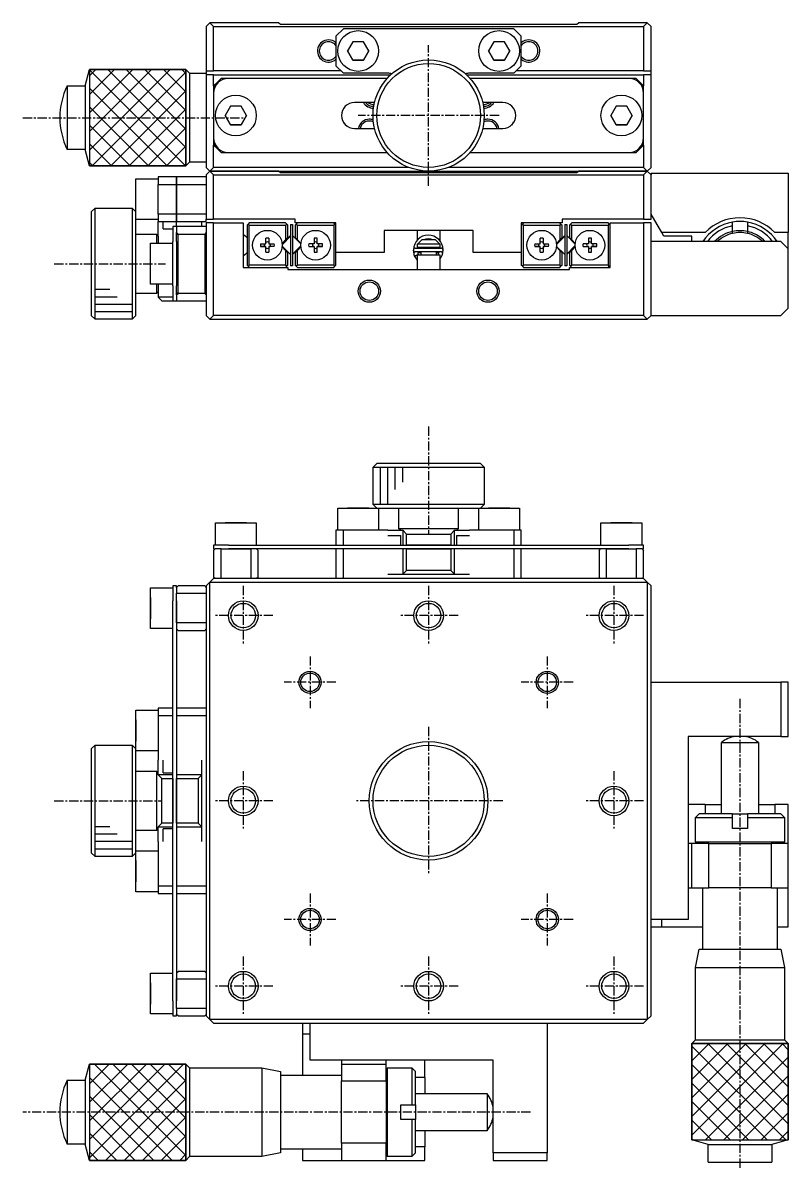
# Model space of a CAD drawing. Extents: x -13 to 383, y 10 to 256.
# Drawn here: x 208.3 to 311.6, y 102.7 to 256.5 of the extents above; entities that cross this region are included whole.
import ezdxf

# ---------------------------------------------------------------- set-up
doc = ezdxf.new("R2010")
doc.units = 0
doc.linetypes.add('CENTER', pattern=[2, 1.25, -0.25, 0.25, -0.25])
doc.layers.get('0').update_dxf_attribs({"linetype": 'CONTINUOUS'})
doc.layers.add('CENTER', color=1, linetype='CENTER')

msp = doc.modelspace()

# ---------------------------------------------------------------- linework, layer by layer
at = {"color": 7, "linetype": 'CONTINUOUS'}
for p, q in [((233.57, 256.47), (233.07, 255.97)), ((233.07, 255.97), (233.07, 249.97)), ((234.07, 255.97), (233.57, 256.47)), ((242.87, 256.47), (233.57, 256.47)), ((234.07, 249.97), (234.07, 255.97)), ((234.07, 255.97), (292.07, 255.97)), ((242.87, 256.47), (243.07, 256.27)), ((243.07, 256.27), (283.07, 256.27)), ((250.57, 254.67), (251.57, 255.67)), ((274.57, 255.67), (251.57, 255.67)), ((274.57, 255.67), (275.57, 254.67)), ((283.07, 256.27), (283.27, 256.47)), ((292.57, 256.47), (283.27, 256.47)), ((292.57, 256.47), (292.07, 255.97)), ((292.07, 255.97), (292.07, 249.97)), ((293.07, 255.97), (292.57, 256.47)), ((293.07, 249.97), (293.07, 255.97)), ((250.57, 254.67), (250.57, 250.67)), ((252.85, 253.92), (252.13, 252.67)), ((254.3, 253.92), (252.85, 253.92)), ((255.02, 252.67), (254.3, 253.92)), ((271.85, 253.92), (271.13, 252.67)), ((273.3, 253.92), (271.85, 253.92)), ((274.02, 252.67), (273.3, 253.92)), ((275.57, 250.67), (275.57, 254.67)), ((252.13, 252.67), (252.85, 251.42)), ((252.85, 251.42), (252.13, 252.67)), ((254.3, 251.42), (255.02, 252.67)), ((255.02, 252.67), (254.3, 251.42)), ((271.13, 252.67), (271.85, 251.42)), ((271.85, 251.42), (271.13, 252.67)), ((273.3, 251.42), (274.02, 252.67)), ((274.02, 252.67), (273.3, 251.42)), ((251.57, 249.67), (250.57, 250.67)), ((252.85, 251.42), (254.3, 251.42)), ((254.3, 251.42), (252.85, 251.42)), ((271.85, 251.42), (273.3, 251.42)), ((273.3, 251.42), (271.85, 251.42)), ((275.57, 250.67), (274.57, 249.67)), ((216.73, 247.97), (217.32, 250.17)), ((217.32, 250.17), (217.32, 237.17)), ((217.32, 250.17), (230.32, 250.17)), ((230.32, 250.17), (217.32, 250.17)), ((217.32, 250.17), (217.32, 237.17)), ((230.32, 250.17), (230.32, 237.17)), ((230.32, 250.17), (230.82, 249.67)), ((230.32, 237.17), (230.32, 250.17)), ((230.82, 249.67), (230.82, 237.67)), ((230.82, 249.67), (233.07, 249.67)), ((233.07, 249.97), (234.07, 249.97)), ((233.07, 249.97), (233.07, 249.47)), ((233.07, 249.47), (233.07, 236.97)), ((234.07, 249.47), (233.07, 249.47)), ((251.27, 249.97), (234.07, 249.97)), ((234.07, 249.47), (257.98, 249.47)), ((234.07, 247.97), (234.07, 249.47)), ((257.57, 249.67), (251.57, 249.67)), ((268.17, 249.47), (292.07, 249.47)), ((274.57, 249.67), (268.57, 249.67)), ((292.07, 249.97), (274.87, 249.97)), ((292.07, 249.97), (293.07, 249.97)), ((292.07, 249.47), (292.07, 247.97)), ((293.07, 249.47), (292.07, 249.47)), ((293.07, 249.47), (293.07, 249.97)), ((293.07, 236.97), (293.07, 249.47)), ((214.32, 247.97), (214.32, 239.37)), ((214.32, 247.97), (216.73, 247.97)), ((216.73, 247.97), (216.73, 239.37)), ((234.27, 248.17), (234.07, 247.97)), ((234.07, 247.97), (234.07, 246.97)), ((234.27, 248.17), (235.07, 248.97)), ((234.27, 247.85), (234.27, 248.17)), ((236.07, 248.97), (235.07, 248.97)), ((257.48, 248.97), (236.07, 248.97)), ((290.07, 248.97), (268.66, 248.97)), ((291.07, 248.97), (290.07, 248.97)), ((291.07, 248.97), (291.87, 248.17)), ((291.87, 248.17), (291.87, 247.85)), ((292.07, 247.97), (291.87, 248.17)), ((292.07, 246.97), (292.07, 247.97)), ((234.07, 246.97), (234.07, 240.97)), ((292.07, 240.97), (292.07, 246.97)), ((236.35, 245.22), (235.63, 243.97)), ((237.8, 245.22), (236.35, 245.22)), ((238.52, 243.97), (237.8, 245.22)), ((255.78, 245.72), (253.07, 245.72)), ((273.07, 245.72), (270.37, 245.72)), ((288.35, 245.22), (287.63, 243.97)), ((289.8, 245.22), (288.35, 245.22)), ((290.52, 243.97), (289.8, 245.22)), ((235.63, 243.97), (236.35, 242.72)), ((236.35, 242.72), (235.63, 243.97)), ((237.8, 242.72), (238.52, 243.97)), ((238.52, 243.97), (237.8, 242.72)), ((287.63, 243.97), (288.35, 242.72)), ((288.35, 242.72), (287.63, 243.97)), ((289.8, 242.72), (290.52, 243.97)), ((290.52, 243.97), (289.8, 242.72)), ((236.35, 242.72), (237.8, 242.72)), ((237.8, 242.72), (236.35, 242.72)), ((253.07, 242.22), (255.78, 242.22)), ((270.37, 242.22), (273.07, 242.22)), ((288.35, 242.72), (289.8, 242.72)), ((289.8, 242.72), (288.35, 242.72)), ((234.07, 240.97), (234.07, 239.97)), ((234.07, 239.97), (234.27, 239.77)), ((234.07, 236.97), (234.07, 239.97)), ((234.27, 239.77), (234.27, 240.1)), ((291.87, 240.1), (291.87, 239.77)), ((291.87, 239.77), (292.07, 239.97)), ((292.07, 239.97), (292.07, 240.97)), ((292.07, 239.97), (292.07, 236.97)), ((216.73, 239.37), (214.32, 239.37)), ((217.32, 237.17), (216.73, 239.37)), ((235.07, 238.97), (234.27, 239.77)), ((235.07, 238.97), (236.07, 238.97)), ((236.07, 238.97), (257.48, 238.97)), ((268.66, 238.97), (290.07, 238.97)), ((290.07, 238.97), (291.07, 238.97)), ((291.87, 239.77), (291.07, 238.97)), ((230.32, 237.17), (217.32, 237.17)), ((217.32, 237.17), (230.32, 237.17)), ((230.82, 237.67), (230.32, 237.17)), ((233.07, 237.67), (230.82, 237.67)), ((233.57, 236.47), (233.07, 236.97)), ((234.07, 236.97), (233.57, 236.47)), ((260.38, 236.97), (234.07, 236.97)), ((292.07, 236.97), (265.77, 236.97)), ((292.57, 236.47), (292.07, 236.97)), ((293.07, 236.97), (292.57, 236.47)), ((223.57, 229.92), (223.57, 235.42)), ((223.57, 235.42), (226.57, 235.42)), ((229.07, 235.67), (226.57, 235.67)), ((226.57, 235.67), (226.57, 234.67)), ((229.07, 234.67), (229.07, 235.67)), ((233.07, 235.67), (229.07, 235.67)), ((229.07, 235.67), (229.07, 234.67)), ((233.57, 236.47), (233.07, 235.97)), ((233.07, 235.97), (233.07, 229.97)), ((233.57, 236.47), (263.07, 236.47)), ((234.07, 235.97), (233.57, 236.47)), ((242.87, 236.47), (233.57, 236.47)), ((234.07, 229.97), (234.07, 235.97)), ((234.07, 235.97), (292.07, 235.97)), ((242.87, 236.47), (243.07, 236.27)), ((243.07, 236.27), (283.07, 236.27)), ((263.07, 236.47), (292.57, 236.47)), ((283.07, 236.27), (283.27, 236.47)), ((292.57, 236.47), (283.27, 236.47)), ((292.57, 236.47), (292.07, 235.97)), ((292.07, 235.97), (292.07, 229.97)), ((293.07, 235.97), (292.57, 236.47)), ((293.07, 236.17), (311.57, 236.17)), ((293.07, 236.17), (293.07, 235.97)), ((293.07, 229.97), (293.07, 235.97)), ((311.57, 236.17), (311.57, 228.17)), ((226.57, 234.67), (229.07, 234.67)), ((226.57, 230.67), (226.57, 234.67)), ((229.07, 234.67), (229.07, 230.67)), ((229.07, 234.67), (233.07, 234.67)), ((229.07, 230.67), (229.07, 234.67)), ((217.57, 230.97), (218.07, 231.47)), ((217.57, 230.97), (217.57, 216.97)), ((218.07, 216.47), (218.07, 231.47)), ((218.07, 231.47), (223.07, 231.47)), ((223.07, 231.47), (223.07, 216.47)), ((223.07, 231.47), (223.57, 230.97)), ((229.07, 230.67), (226.57, 230.67)), ((226.57, 230.67), (226.57, 229.67)), ((229.07, 229.67), (229.07, 230.67)), ((233.07, 230.67), (229.07, 230.67)), ((229.07, 230.67), (229.07, 229.67)), ((294.52, 228.17), (293.07, 230.67)), ((223.57, 216.97), (223.57, 229.92)), ((226.57, 229.92), (223.57, 229.92)), ((226.57, 229.67), (229.07, 229.67)), ((226.57, 227.67), (226.57, 229.67)), ((227.27, 228.67), (227.27, 229.67)), ((229.07, 229.67), (233.07, 229.67)), ((229.07, 228.97), (229.07, 229.67)), ((232.47, 228.97), (232.47, 229.67)), ((233.07, 229.67), (233.07, 229.97)), ((233.07, 229.97), (234.07, 229.97)), ((233.07, 229.47), (233.07, 216.97)), ((234.07, 229.47), (233.07, 229.47)), ((245.07, 229.97), (234.07, 229.97)), ((234.07, 229.47), (238.07, 229.47)), ((234.07, 216.97), (234.07, 229.47)), ((238.07, 229.47), (238.07, 223.47)), ((238.57, 229.17), (238.72, 229.32)), ((238.57, 229.17), (238.57, 223.77)), ((238.87, 229.47), (238.72, 229.32)), ((238.72, 229.32), (238.87, 229.17)), ((243.77, 229.47), (238.87, 229.47)), ((238.87, 223.77), (238.87, 229.17)), ((238.87, 229.17), (243.77, 229.17)), ((243.92, 229.32), (243.77, 229.47)), ((243.77, 229.17), (243.92, 229.32)), ((243.77, 229.17), (243.77, 227.18)), ((243.92, 229.32), (244.07, 229.17)), ((244.07, 227.48), (244.07, 229.17)), ((244.42, 229.27), (244.72, 229.27)), ((244.42, 229.27), (244.42, 223.67)), ((244.72, 229.27), (244.72, 223.67)), ((245.07, 229.47), (245.07, 229.97)), ((250.57, 229.47), (245.07, 229.47)), ((245.07, 229.17), (245.22, 229.32)), ((245.07, 229.17), (245.07, 227.48)), ((245.37, 229.47), (245.22, 229.32)), ((245.22, 229.32), (245.37, 229.17)), ((245.37, 227.18), (245.37, 229.17)), ((245.37, 229.17), (250.27, 229.17)), ((250.42, 229.32), (250.27, 229.47)), ((250.27, 229.17), (250.42, 229.32)), ((250.27, 229.17), (250.27, 223.77)), ((250.42, 229.32), (250.57, 229.17)), ((250.57, 225.47), (250.57, 229.47)), ((275.57, 229.47), (275.57, 225.47)), ((281.07, 229.47), (275.57, 229.47)), ((275.57, 229.17), (275.72, 229.32)), ((275.87, 229.47), (275.72, 229.32)), ((275.72, 229.32), (275.87, 229.17)), ((275.87, 223.77), (275.87, 229.17)), ((275.87, 229.17), (280.77, 229.17)), ((280.92, 229.32), (280.77, 229.47)), ((280.77, 229.17), (280.92, 229.32)), ((280.77, 229.17), (280.77, 227.18)), ((280.92, 229.32), (281.07, 229.17)), ((281.07, 229.97), (281.07, 229.47)), ((292.07, 229.97), (281.07, 229.97)), ((281.07, 227.48), (281.07, 229.17)), ((281.42, 229.27), (281.72, 229.27)), ((281.42, 229.27), (281.42, 223.67)), ((281.72, 229.27), (281.72, 223.67)), ((282.07, 229.17), (282.22, 229.32)), ((282.07, 229.17), (282.07, 227.48)), ((282.37, 229.47), (282.22, 229.32)), ((282.22, 229.32), (282.37, 229.17)), ((287.27, 229.47), (282.37, 229.47)), ((282.37, 229.17), (287.27, 229.17)), ((282.37, 227.18), (282.37, 229.17)), ((287.42, 229.32), (287.27, 229.47)), ((287.27, 229.17), (287.42, 229.32)), ((287.27, 229.17), (287.27, 223.77)), ((287.42, 229.32), (287.57, 229.17)), ((287.57, 223.47), (287.57, 229.47)), ((287.57, 229.47), (292.07, 229.47)), ((292.07, 229.97), (293.07, 229.97)), ((293.07, 229.47), (292.07, 229.47)), ((292.07, 229.47), (292.07, 216.97)), ((293.07, 216.97), (293.07, 229.47)), ((304.07, 229.08), (304.07, 229.59)), ((304.07, 228.32), (304.07, 229.59)), ((304.07, 228.32), (304.07, 229.08)), ((306.07, 229.59), (306.07, 229.08)), ((306.07, 229.08), (306.07, 228.32)), ((223.57, 227.97), (226.37, 227.97)), ((226.37, 227.97), (226.37, 226.72)), ((226.37, 227.97), (226.57, 227.77)), ((226.57, 227.67), (226.57, 226.72)), ((227.27, 228.67), (228.57, 228.67)), ((229.07, 228.97), (228.57, 228.97)), ((228.57, 228.97), (228.57, 226.97)), ((233.07, 228.97), (229.07, 228.97)), ((229.07, 228.97), (229.07, 228.17)), ((229.27, 227.97), (229.07, 228.17)), ((229.07, 228.17), (229.07, 227.85)), ((229.07, 227.85), (229.07, 228.17)), ((229.07, 226.97), (229.07, 227.85)), ((229.27, 227.97), (232.87, 227.97)), ((229.27, 219.97), (229.27, 227.97)), ((233.07, 228.17), (232.87, 227.97)), ((232.87, 227.97), (232.87, 219.97)), ((238.07, 227.97), (238.32, 227.72)), ((238.32, 227.72), (238.57, 227.47)), ((243.34, 226.65), (244.4, 227.71)), ((244.42, 227.67), (243.34, 226.58)), ((244.75, 227.71), (245.81, 226.65)), ((257.07, 228.47), (257.07, 225.47)), ((269.07, 228.47), (257.07, 228.47)), ((261.57, 227.2), (261.57, 228.47)), ((264.57, 228.47), (264.57, 227.07)), ((269.07, 225.47), (269.07, 228.47)), ((280.34, 226.65), (281.4, 227.71)), ((281.42, 227.67), (280.9, 227.15)), ((281.75, 227.71), (282.81, 226.65)), ((300.38, 228.17), (294.52, 228.17)), ((294.81, 227.67), (294.52, 228.17)), ((298.57, 227.67), (294.81, 227.67)), ((298.57, 226.97), (298.57, 227.67)), ((304.07, 228.06), (304.07, 228.32)), ((306.07, 228.32), (306.07, 228.06)), ((311.57, 228.17), (309.76, 228.17)), ((311.57, 225.97), (311.57, 228.17)), ((225.57, 221.22), (225.57, 226.72)), ((225.57, 226.72), (228.57, 226.72)), ((228.57, 220.97), (228.57, 226.97)), ((229.07, 226.97), (229.07, 220.97)), ((240.4, 226.67), (241.12, 226.67)), ((241.12, 226.27), (240.4, 226.27)), ((240.4, 226.27), (240.94, 226.27)), ((240.94, 226.27), (241.12, 226.27)), ((241.12, 226.67), (241.12, 227.4)), ((241.12, 225.55), (241.12, 226.27)), ((241.52, 227.4), (241.52, 226.67)), ((241.52, 226.67), (242.25, 226.67)), ((242.25, 226.27), (241.52, 226.27)), ((241.52, 226.27), (241.52, 225.55)), ((241.52, 226.27), (241.71, 226.27)), ((242.25, 226.27), (241.71, 226.27)), ((243.77, 227.18), (243.31, 226.71)), ((243.31, 226.24), (243.77, 225.77)), ((244.4, 225.24), (243.34, 226.3)), ((244.07, 227.48), (243.77, 227.18)), ((245.81, 226.3), (244.75, 225.24)), ((245.37, 227.18), (245.07, 227.48)), ((245.25, 225.8), (245.81, 226.37)), ((245.84, 226.71), (245.37, 227.18)), ((245.37, 225.77), (245.84, 226.24)), ((247.62, 226.67), (246.9, 226.67)), ((246.9, 226.27), (247.62, 226.27)), ((246.9, 226.27), (247.44, 226.27)), ((247.62, 226.27), (247.44, 226.27)), ((247.62, 227.4), (247.62, 226.67)), ((247.62, 226.27), (247.62, 225.55)), ((248.02, 226.67), (248.02, 227.4)), ((248.75, 226.67), (248.02, 226.67)), ((248.02, 226.27), (248.75, 226.27)), ((248.02, 225.55), (248.02, 226.27)), ((248.21, 226.27), (248.02, 226.27)), ((248.75, 226.27), (248.21, 226.27)), ((261.27, 226.07), (264.77, 226.07)), ((261.57, 226.23), (261.54, 226.07)), ((261.57, 226.67), (261.63, 226.67)), ((261.57, 226.17), (261.57, 226.67)), ((264.57, 226.17), (261.57, 226.17)), ((262.16, 227.17), (261.63, 226.67)), ((261.63, 226.67), (264.52, 226.67)), ((262.07, 226.07), (262.07, 226.17)), ((262.07, 226.07), (262.07, 226.17)), ((263.99, 227.17), (262.16, 227.17)), ((264.52, 226.67), (263.99, 227.17)), ((264.07, 226.17), (264.07, 226.07)), ((264.07, 226.17), (264.07, 226.07)), ((264.5, 226.07), (264.48, 226.17)), ((264.52, 226.67), (264.57, 226.67)), ((264.57, 226.67), (264.57, 226.17)), ((277.4, 226.67), (278.12, 226.67)), ((278.12, 226.27), (277.4, 226.27)), ((277.4, 226.27), (277.94, 226.27)), ((277.94, 226.27), (278.12, 226.27)), ((278.12, 226.67), (278.12, 227.4)), ((278.12, 225.55), (278.12, 226.27)), ((278.52, 227.4), (278.52, 226.67)), ((278.52, 226.67), (279.25, 226.67)), ((279.25, 226.27), (278.52, 226.27)), ((278.52, 226.27), (278.52, 225.55)), ((278.52, 226.27), (278.71, 226.27)), ((279.25, 226.27), (278.71, 226.27)), ((280.77, 227.18), (280.31, 226.71)), ((280.31, 226.24), (280.77, 225.77)), ((280.9, 227.15), (280.34, 226.58)), ((281.4, 225.24), (280.34, 226.3)), ((281.07, 227.48), (280.77, 227.18)), ((281.72, 225.28), (282.81, 226.37)), ((282.81, 226.3), (281.75, 225.24)), ((282.37, 227.18), (282.07, 227.48)), ((282.84, 226.71), (282.37, 227.18)), ((282.37, 225.77), (282.84, 226.24)), ((284.62, 226.67), (283.9, 226.67)), ((283.9, 226.27), (284.62, 226.27)), ((283.9, 226.27), (284.44, 226.27)), ((284.62, 226.27), (284.44, 226.27)), ((284.62, 227.4), (284.62, 226.67)), ((284.62, 226.27), (284.62, 225.55)), ((285.02, 226.67), (285.02, 227.4)), ((285.75, 226.67), (285.02, 226.67)), ((285.02, 226.27), (285.75, 226.27)), ((285.02, 225.55), (285.02, 226.27)), ((285.21, 226.27), (285.02, 226.27)), ((285.75, 226.27), (285.21, 226.27)), ((310.57, 226.97), (293.07, 226.97)), ((310.57, 226.97), (311.57, 225.97)), ((238.32, 225.22), (238.07, 224.97)), ((238.57, 225.47), (238.32, 225.22)), ((243.77, 225.77), (243.77, 223.77)), ((243.77, 225.77), (244.07, 225.47)), ((244.07, 223.77), (244.07, 225.47)), ((244.72, 225.28), (245.25, 225.8)), ((245.07, 225.47), (245.37, 225.77)), ((245.07, 225.47), (245.07, 223.77)), ((245.37, 223.77), (245.37, 225.77)), ((250.57, 223.77), (250.57, 225.47)), ((257.07, 225.47), (250.57, 225.47)), ((261.18, 225.03), (261.02, 225.79)), ((261.12, 225.39), (261.13, 225.43)), ((261.12, 225.36), (261.12, 225.39)), ((261.12, 225.32), (261.12, 225.36)), ((261.12, 225.28), (261.12, 225.32)), ((261.12, 225.25), (261.12, 225.28)), ((261.13, 225.21), (261.12, 225.25)), ((261.13, 225.47), (261.14, 225.5)), ((261.13, 225.43), (261.13, 225.47)), ((261.14, 225.17), (261.13, 225.21)), ((261.14, 225.5), (261.15, 225.54)), ((261.14, 225.14), (261.14, 225.17)), ((261.15, 225.1), (261.14, 225.14)), ((261.15, 225.54), (261.16, 225.57)), ((261.17, 225.07), (261.15, 225.1)), ((261.16, 225.57), (261.17, 225.59)), ((261.18, 225.03), (261.17, 225.07)), ((261.18, 225.03), (261.58, 225.17)), ((261.18, 225.04), (261.18, 225.03)), ((261.18, 225.03), (261.18, 225.03)), ((261.18, 225.03), (261.19, 225.03)), ((261.22, 224.95), (261.18, 225.03)), ((261.57, 224.44), (261.18, 225.03)), ((261.18, 225.03), (261.18, 225.03)), ((261.19, 225.03), (261.19, 225.03)), ((261.19, 225.03), (261.2, 225.03)), ((261.2, 225.03), (261.2, 225.03)), ((261.2, 225.03), (261.21, 225.03)), ((261.21, 225.03), (261.22, 225.03)), ((261.22, 225.03), (261.23, 225.04)), ((261.23, 225.04), (261.25, 225.04)), ((261.25, 225.04), (261.26, 225.04)), ((261.26, 225.04), (261.27, 225.05)), ((264.77, 225.57), (261.27, 225.57)), ((261.27, 225.05), (261.29, 225.05)), ((261.29, 225.05), (261.31, 225.06)), ((261.31, 225.06), (261.32, 225.06)), ((261.32, 225.06), (261.34, 225.07)), ((261.34, 225.07), (261.36, 225.08)), ((261.36, 225.08), (261.37, 225.08)), ((261.37, 225.08), (261.39, 225.09)), ((261.39, 225.09), (261.41, 225.1)), ((261.41, 225.1), (261.43, 225.11)), ((261.43, 225.11), (261.45, 225.11)), ((261.45, 225.11), (261.46, 225.12)), ((261.46, 225.12), (261.48, 225.13)), ((261.48, 225.13), (261.5, 225.14)), ((261.5, 225.14), (261.51, 225.15)), ((261.51, 225.15), (261.53, 225.15)), ((261.53, 225.15), (261.54, 225.16)), ((261.54, 225.16), (261.56, 225.17)), ((261.56, 225.17), (261.57, 225.18)), ((261.57, 225.18), (261.58, 225.18)), ((261.57, 225.17), (264.57, 225.17)), ((261.57, 223.17), (261.57, 225.17)), ((261.58, 225.17), (261.64, 225.22)), ((261.58, 225.18), (261.6, 225.19)), ((261.6, 225.19), (261.61, 225.2)), ((261.61, 225.2), (261.62, 225.21)), ((261.61, 225.2), (261.61, 225.2)), ((261.63, 225.38), (261.62, 225.37)), ((261.62, 225.37), (261.62, 225.36)), ((261.62, 225.36), (261.62, 225.35)), ((261.62, 225.35), (261.62, 225.33)), ((261.62, 225.33), (261.62, 225.32)), ((261.62, 225.32), (261.62, 225.31)), ((261.62, 225.31), (261.62, 225.3)), ((261.62, 225.3), (261.62, 225.29)), ((261.62, 225.29), (261.62, 225.27)), ((261.62, 225.27), (261.63, 225.26)), ((261.62, 225.21), (261.63, 225.21)), ((261.64, 225.42), (261.63, 225.41)), ((261.63, 225.41), (261.63, 225.4)), ((261.63, 225.4), (261.63, 225.38)), ((261.63, 225.26), (261.63, 225.25)), ((261.63, 225.25), (261.64, 225.24)), ((261.63, 225.21), (261.63, 225.22)), ((261.63, 225.22), (261.64, 225.22)), ((261.65, 225.44), (261.64, 225.43)), ((261.64, 225.43), (261.64, 225.42)), ((261.64, 225.24), (261.64, 225.23)), ((261.64, 225.22), (261.64, 225.23)), ((261.64, 225.23), (261.64, 225.23)), ((261.64, 225.23), (261.66, 225.17)), ((261.64, 225.22), (261.64, 225.22)), ((261.66, 225.46), (261.65, 225.45)), ((261.65, 225.45), (261.65, 225.44)), ((261.67, 225.47), (261.66, 225.46)), ((261.68, 225.48), (261.67, 225.47)), ((261.67, 225.47), (262.07, 225.47)), ((261.69, 225.5), (261.68, 225.49)), ((261.68, 225.49), (261.68, 225.48)), ((261.7, 225.51), (261.69, 225.5)), ((261.71, 225.52), (261.7, 225.51)), ((261.72, 225.52), (261.71, 225.52)), ((261.73, 225.53), (261.72, 225.52)), ((261.74, 225.54), (261.73, 225.53)), ((261.75, 225.54), (261.74, 225.54)), ((261.76, 225.55), (261.75, 225.54)), ((261.77, 225.55), (261.76, 225.55)), ((261.79, 225.56), (261.77, 225.55)), ((261.8, 225.56), (261.79, 225.56)), ((261.81, 225.56), (261.8, 225.56)), ((261.82, 225.57), (261.81, 225.56)), ((261.83, 225.57), (261.82, 225.57)), ((261.85, 225.57), (261.83, 225.57)), ((261.86, 225.57), (261.85, 225.57)), ((261.87, 225.57), (261.86, 225.57)), ((262.07, 225.17), (262.07, 225.57)), ((262.07, 225.47), (262.07, 225.57)), ((264.07, 225.57), (264.07, 225.17)), ((264.07, 225.57), (264.07, 225.47)), ((264.07, 225.47), (264.37, 225.47)), ((264.18, 225.57), (264.17, 225.57)), ((264.17, 225.57), (264.17, 225.57)), ((264.19, 225.57), (264.18, 225.57)), ((264.21, 225.57), (264.19, 225.57)), ((264.22, 225.57), (264.21, 225.57)), ((264.23, 225.56), (264.22, 225.57)), ((264.24, 225.56), (264.23, 225.56)), ((264.25, 225.56), (264.24, 225.56)), ((264.27, 225.55), (264.25, 225.56)), ((264.28, 225.55), (264.27, 225.55)), ((264.29, 225.54), (264.28, 225.55)), ((264.3, 225.53), (264.29, 225.54)), ((264.31, 225.53), (264.3, 225.53)), ((264.32, 225.52), (264.31, 225.53)), ((264.33, 225.51), (264.32, 225.52)), ((264.34, 225.5), (264.33, 225.51)), ((264.35, 225.5), (264.34, 225.5)), ((264.35, 225.49), (264.35, 225.5)), ((264.36, 225.48), (264.35, 225.49)), ((264.37, 225.47), (264.36, 225.48)), ((264.37, 225.17), (264.5, 225.57)), ((264.38, 225.46), (264.37, 225.47)), ((264.38, 225.45), (264.38, 225.46)), ((264.39, 225.44), (264.38, 225.45)), ((264.39, 225.42), (264.39, 225.44)), ((264.4, 225.41), (264.39, 225.42)), ((264.4, 225.4), (264.4, 225.41)), ((264.41, 225.39), (264.4, 225.4)), ((264.4, 225.25), (264.41, 225.27)), ((264.4, 225.24), (264.4, 225.25)), ((264.4, 225.23), (264.4, 225.24)), ((264.4, 225.23), (264.4, 225.23)), ((264.4, 225.23), (264.4, 225.23)), ((264.41, 225.38), (264.41, 225.39)), ((264.41, 225.37), (264.41, 225.38)), ((264.41, 225.35), (264.41, 225.37)), ((264.42, 225.34), (264.41, 225.35)), ((264.41, 225.3), (264.42, 225.32)), ((264.41, 225.29), (264.41, 225.3)), ((264.41, 225.28), (264.41, 225.29)), ((264.41, 225.27), (264.41, 225.28)), ((264.42, 225.33), (264.42, 225.34)), ((264.42, 225.32), (264.42, 225.33)), ((264.57, 225.17), (264.57, 223.17)), ((264.87, 225.08), (264.86, 225.03)), ((264.86, 225.03), (264.86, 225.04)), ((264.86, 225.04), (264.86, 225.04)), ((264.86, 225.04), (264.86, 225.04)), ((264.88, 225.08), (264.87, 225.08)), ((264.88, 225.1), (264.88, 225.1)), ((264.88, 225.1), (264.88, 225.1)), ((264.88, 225.1), (264.88, 225.09)), ((264.88, 225.09), (264.88, 225.09)), ((264.88, 225.09), (264.88, 225.09)), ((264.88, 225.09), (264.88, 225.09)), ((264.88, 225.09), (264.88, 225.09)), ((264.88, 225.09), (264.88, 225.08)), ((275.57, 225.47), (269.07, 225.47)), ((275.57, 225.47), (275.57, 223.77)), ((280.77, 225.77), (280.77, 223.77)), ((280.77, 225.77), (281.07, 225.47)), ((281.07, 223.77), (281.07, 225.47)), ((282.07, 225.47), (282.37, 225.77)), ((282.07, 225.47), (282.07, 223.77)), ((282.37, 223.77), (282.37, 225.77)), ((311.57, 217.97), (311.57, 225.97)), ((238.07, 223.47), (244.07, 223.47)), ((238.72, 223.62), (238.57, 223.77)), ((238.87, 223.77), (238.72, 223.62)), ((238.72, 223.62), (238.87, 223.47)), ((243.77, 223.77), (238.87, 223.77)), ((243.92, 223.62), (243.77, 223.77)), ((243.77, 223.47), (243.92, 223.62)), ((244.07, 223.77), (243.92, 223.62)), ((244.07, 223.47), (244.07, 223.17)), ((244.07, 223.17), (282.07, 223.17)), ((244.72, 223.67), (244.42, 223.67)), ((245.22, 223.62), (245.07, 223.77)), ((245.37, 223.77), (245.22, 223.62)), ((245.22, 223.62), (245.37, 223.47)), ((250.27, 223.77), (245.37, 223.77)), ((245.37, 223.47), (250.27, 223.47)), ((250.42, 223.62), (250.27, 223.77)), ((250.27, 223.47), (250.42, 223.62)), ((250.57, 223.77), (250.42, 223.62)), ((275.72, 223.62), (275.57, 223.77)), ((275.87, 223.77), (275.72, 223.62)), ((275.72, 223.62), (275.87, 223.47)), ((280.77, 223.77), (275.87, 223.77)), ((275.87, 223.47), (280.77, 223.47)), ((280.92, 223.62), (280.77, 223.77)), ((280.77, 223.47), (280.92, 223.62)), ((281.07, 223.77), (280.92, 223.62)), ((281.72, 223.67), (281.42, 223.67)), ((282.22, 223.62), (282.07, 223.77)), ((282.07, 223.47), (287.57, 223.47)), ((282.07, 223.17), (282.07, 223.47)), ((282.37, 223.77), (282.22, 223.62)), ((282.22, 223.62), (282.37, 223.47)), ((287.27, 223.77), (282.37, 223.77)), ((287.42, 223.62), (287.27, 223.77)), ((287.27, 223.47), (287.42, 223.62)), ((287.57, 223.77), (287.42, 223.62)), ((226.37, 219.97), (223.57, 219.97)), ((228.57, 221.22), (225.57, 221.22)), ((226.37, 221.22), (226.37, 219.97)), ((226.57, 220.17), (226.37, 219.97)), ((226.57, 221.22), (226.57, 219.47)), ((228.57, 220.97), (228.57, 218.97)), ((229.07, 220.1), (229.07, 220.97)), ((229.07, 220.1), (229.07, 219.77)), ((229.07, 219.77), (229.07, 220.1)), ((229.07, 219.77), (229.27, 219.97)), ((232.87, 219.97), (229.27, 219.97)), ((232.87, 219.97), (233.07, 219.77)), ((228.57, 219.47), (226.57, 219.47)), ((226.57, 219.47), (227.07, 218.97)), ((227.07, 218.97), (228.57, 218.97)), ((228.57, 218.97), (229.07, 218.97)), ((229.07, 219.77), (229.07, 218.97)), ((229.07, 218.97), (233.07, 218.97)), ((218.07, 216.47), (217.57, 216.97)), ((223.57, 216.97), (223.07, 216.47)), ((233.57, 216.47), (233.07, 216.97)), ((234.07, 216.97), (233.57, 216.47)), ((292.07, 216.97), (234.07, 216.97)), ((292.57, 216.47), (292.07, 216.97)), ((293.07, 216.97), (292.57, 216.47)), ((293.07, 216.97), (310.57, 216.97)), ((311.57, 217.97), (310.57, 216.97)), ((223.07, 216.47), (218.07, 216.47)), ((233.57, 216.47), (292.57, 216.47)), ((255.57, 196.5), (256.07, 197)), ((270.07, 197), (256.07, 197)), ((270.07, 197), (270.57, 196.5)), ((255.57, 196.5), (270.57, 196.5)), ((255.57, 191.5), (255.57, 196.5)), ((270.57, 196.5), (270.57, 191.5)), ((250.82, 191), (256.08, 191)), ((250.82, 191), (253.57, 191)), ((250.82, 188), (250.82, 191)), ((252.13, 191), (252.85, 191)), ((252.85, 191), (252.13, 191)), ((252.85, 191), (254.3, 191)), ((254.3, 191), (252.85, 191)), ((253.57, 191), (256.08, 191)), ((254.3, 191), (255.02, 191)), ((255.02, 191), (254.3, 191)), ((263.07, 191.5), (255.57, 191.5)), ((256.07, 191), (255.57, 191.5)), ((256.07, 191), (263.07, 191)), ((256.07, 191), (259.07, 191)), ((256.32, 191), (256.32, 188)), ((259.07, 191), (267.07, 191)), ((259.07, 191), (263.07, 191)), ((259.07, 188.2), (259.07, 191)), ((270.57, 191.5), (263.07, 191.5)), ((263.07, 191), (270.07, 191)), ((263.07, 191), (267.07, 191)), ((267.07, 191), (270.07, 191)), ((267.07, 191), (267.07, 188.2)), ((269.82, 188), (269.82, 191)), ((270.57, 191.5), (270.07, 191)), ((270.07, 191), (275.32, 191)), ((270.07, 191), (272.57, 191)), ((271.13, 191), (271.85, 191)), ((271.85, 191), (271.13, 191)), ((271.85, 191), (273.3, 191)), ((273.3, 191), (271.85, 191)), ((272.57, 191), (275.32, 191)), ((273.3, 191), (274.02, 191)), ((274.02, 191), (273.3, 191)), ((275.32, 191), (275.32, 188)), ((234.32, 189), (237.07, 189)), ((234.32, 189), (239.82, 189)), ((234.32, 186), (234.32, 189)), ((235.63, 189), (236.35, 189)), ((236.35, 189), (235.63, 189)), ((236.35, 189), (237.8, 189)), ((237.8, 189), (236.35, 189)), ((237.07, 189), (239.82, 189)), ((237.8, 189), (238.52, 189)), ((238.52, 189), (237.8, 189)), ((239.82, 189), (239.82, 186)), ((250.57, 188), (250.57, 186)), ((251.57, 188), (250.57, 188)), ((251.57, 186), (251.57, 188)), ((257.57, 188), (251.57, 188)), ((257.57, 188), (259.27, 188)), ((263.07, 188.2), (259.07, 188.2)), ((259.27, 188), (259.07, 188.2)), ((259.27, 188), (259.57, 188)), ((259.27, 188), (259.57, 188)), ((259.57, 188), (260.07, 187.5)), ((259.57, 188), (259.57, 186)), ((267.07, 188.2), (263.07, 188.2)), ((266.57, 188), (266.07, 187.5)), ((266.57, 188), (266.87, 188)), ((266.57, 188), (266.87, 188)), ((266.57, 186), (266.57, 188)), ((267.07, 188.2), (266.87, 188)), ((266.87, 188), (268.57, 188)), ((274.57, 188), (268.57, 188)), ((274.57, 188), (274.57, 186)), ((275.57, 188), (274.57, 188)), ((275.57, 186), (275.57, 188)), ((286.32, 189), (291.82, 189)), ((286.32, 189), (289.07, 189)), ((286.32, 186), (286.32, 189)), ((287.63, 189), (288.35, 189)), ((288.35, 189), (287.63, 189)), ((288.35, 189), (289.8, 189)), ((289.8, 189), (288.35, 189)), ((289.07, 189), (291.82, 189)), ((289.8, 189), (290.52, 189)), ((290.52, 189), (289.8, 189)), ((291.82, 189), (291.82, 186)), ((257.57, 187.3), (259.31, 187.3)), ((259.31, 186), (259.31, 187.3)), ((260.07, 187.5), (266.07, 187.5)), ((260.07, 186), (260.07, 187.5)), ((266.07, 187.5), (266.07, 186)), ((266.84, 187.3), (266.84, 186)), ((266.84, 187.3), (268.57, 187.3)), ((234.07, 186), (234.07, 185.5)), ((236.07, 186), (234.07, 186)), ((234.07, 185.3), (234.27, 185.5)), ((234.07, 185.5), (234.27, 185.5)), ((234.07, 185.3), (234.07, 181.7)), ((235.07, 185.5), (234.27, 185.5)), ((235.07, 181.5), (235.07, 185.5)), ((235.07, 185.5), (236.07, 185.5)), ((235.07, 185.5), (236.07, 185.5)), ((236.07, 186), (260.07, 186)), ((236.07, 185.5), (239.07, 185.5)), ((239.07, 185.5), (236.07, 185.5)), ((239.07, 185.5), (239.07, 181.5)), ((260.07, 185.5), (239.07, 185.5)), ((239.87, 185.5), (240.07, 185.3)), ((240.07, 181.7), (240.07, 185.3)), ((250.57, 185.5), (250.57, 181.5)), ((251.57, 181.5), (251.57, 185.5)), ((259.57, 185.5), (259.57, 182.1)), ((266.07, 186), (260.07, 186)), ((260.07, 186), (266.07, 186)), ((266.07, 185.5), (260.07, 185.5)), ((260.07, 182.6), (260.07, 185.5)), ((260.07, 185.5), (266.07, 185.5)), ((266.07, 186), (290.07, 186)), ((287.07, 185.5), (266.07, 185.5)), ((266.07, 185.5), (266.07, 182.6)), ((266.57, 182.1), (266.57, 185.5)), ((274.57, 185.5), (274.57, 181.5)), ((275.57, 181.5), (275.57, 185.5)), ((286.07, 185.3), (286.27, 185.5)), ((286.07, 185.3), (286.07, 181.7)), ((287.07, 185.5), (290.07, 185.5)), ((287.07, 181.5), (287.07, 185.5)), ((290.07, 185.5), (287.07, 185.5)), ((292.07, 186), (290.07, 186)), ((290.07, 185.5), (291.07, 185.5)), ((290.07, 185.5), (291.07, 185.5)), ((291.07, 185.5), (291.07, 181.5)), ((291.87, 185.5), (291.07, 185.5)), ((291.87, 185.5), (292.07, 185.3)), ((291.87, 185.5), (292.07, 185.5)), ((292.07, 185.5), (292.07, 186)), ((292.07, 181.7), (292.07, 185.3)), ((234.07, 181.5), (233.57, 181)), ((234.27, 181.5), (234.07, 181.7)), ((292.07, 181.5), (234.07, 181.5)), ((240.07, 181.7), (239.87, 181.5)), ((257.57, 182.1), (259.57, 182.1)), ((260.07, 182.6), (259.57, 182.1)), ((259.57, 182.1), (266.57, 182.1)), ((266.07, 182.6), (260.07, 182.6)), ((266.07, 182.6), (266.57, 182.1)), ((266.57, 182.1), (268.57, 182.1)), ((286.27, 181.5), (286.07, 181.7)), ((292.07, 181.7), (291.87, 181.5)), ((292.57, 181), (292.07, 181.5)), ((225.57, 177.5), (225.57, 180.25)), ((225.57, 174.75), (225.57, 180.25)), ((225.57, 180.25), (228.57, 180.25)), ((229.07, 180.5), (228.57, 180.5)), ((228.57, 180.5), (228.57, 178.5)), ((229.07, 180.3), (229.27, 180.5)), ((229.07, 180.3), (229.07, 180.5)), ((229.07, 180.3), (229.07, 179.5)), ((232.87, 180.5), (229.27, 180.5)), ((232.87, 180.5), (233.07, 180.3)), ((233.57, 181), (233.07, 180.5)), ((233.07, 180.5), (233.07, 122.5)), ((233.57, 181), (292.57, 181)), ((233.57, 122), (233.57, 181)), ((292.57, 181), (292.57, 122)), ((293.07, 180.5), (292.57, 181)), ((293.07, 122.5), (293.07, 180.5)), ((225.57, 178.22), (225.57, 178.94)), ((225.57, 178.94), (225.57, 178.22)), ((228.57, 154.5), (228.57, 178.5)), ((229.07, 178.5), (229.07, 179.5)), ((229.07, 179.5), (233.07, 179.5)), ((229.07, 178.5), (229.07, 179.5)), ((229.07, 175.5), (229.07, 178.5)), ((229.07, 178.5), (229.07, 175.5)), ((225.57, 176.78), (225.57, 178.22)), ((225.57, 178.22), (225.57, 176.78)), ((225.57, 174.75), (225.57, 177.5)), ((225.57, 176.06), (225.57, 176.78)), ((225.57, 176.78), (225.57, 176.06)), ((233.07, 175.5), (229.07, 175.5)), ((229.07, 175.5), (229.07, 154.5)), ((228.57, 174.75), (225.57, 174.75)), ((229.27, 174.5), (229.07, 174.7)), ((229.27, 174.5), (232.87, 174.5)), ((233.07, 174.7), (232.87, 174.5)), ((293.07, 135.5), (293.07, 167.5)), ((293.07, 167.5), (310.57, 167.5)), ((293.07, 135.5), (293.07, 167.5)), ((311.57, 167.5), (310.57, 167.5)), ((310.57, 167.5), (310.57, 160.2)), ((311.57, 160.2), (311.57, 167.5)), ((223.57, 161), (223.57, 163.75)), ((223.57, 158.49), (223.57, 163.75)), ((223.57, 163.75), (226.57, 163.75)), ((228.57, 164), (226.57, 164)), ((226.57, 164), (226.57, 163)), ((226.57, 163), (228.57, 163)), ((226.57, 163), (226.57, 157)), ((233.07, 164), (229.07, 164)), ((229.07, 163), (233.07, 163)), ((223.57, 161.72), (223.57, 162.44)), ((223.57, 162.44), (223.57, 161.72)), ((223.57, 160.28), (223.57, 161.72)), ((223.57, 161.72), (223.57, 160.28)), ((223.57, 158.5), (223.57, 161)), ((223.57, 159.56), (223.57, 160.28)), ((223.57, 160.28), (223.57, 159.56)), ((298.07, 160.2), (298.07, 135.5)), ((310.57, 160.2), (298.07, 160.2)), ((310.57, 160.2), (311.57, 160.2)), ((217.57, 158.5), (218.07, 159)), ((217.57, 158.5), (217.57, 144.5)), ((218.07, 144), (218.07, 159)), ((218.07, 159), (223.07, 159)), ((223.07, 159), (223.07, 151.5)), ((223.07, 159), (223.57, 158.5)), ((223.57, 155.5), (223.57, 158.5)), ((223.57, 151.5), (223.57, 158.5)), ((302.57, 159.37), (307.33, 159.37)), ((302.57, 149.75), (302.57, 159.37)), ((307.33, 159.37), (307.57, 159.37)), ((307.57, 159.37), (307.57, 149.75)), ((226.57, 158.25), (223.57, 158.25)), ((226.57, 155.3), (226.57, 157)), ((227.27, 155.27), (227.27, 157)), ((232.47, 155), (232.47, 157)), ((223.57, 147.5), (223.57, 155.5)), ((223.57, 151.5), (223.57, 155.5)), ((223.57, 155.5), (226.37, 155.5)), ((226.37, 155.5), (226.37, 151.5)), ((226.37, 155.5), (226.57, 155.3)), ((226.57, 155), (226.57, 155.3)), ((226.57, 155), (226.57, 155.3)), ((227.27, 155.27), (228.57, 155.27)), ((228.57, 155), (226.57, 155)), ((226.57, 155), (227.07, 154.5)), ((227.07, 154.5), (228.57, 154.5)), ((227.07, 148.5), (227.07, 154.5)), ((228.57, 154.5), (228.57, 148.5)), ((228.57, 148.5), (228.57, 154.5)), ((232.47, 155), (229.07, 155)), ((229.07, 154.5), (229.07, 148.5)), ((229.07, 154.5), (231.97, 154.5)), ((229.07, 148.5), (229.07, 154.5)), ((231.97, 154.5), (232.47, 155)), ((231.97, 154.5), (231.97, 148.5)), ((232.47, 148), (232.47, 155)), ((223.07, 151.5), (223.07, 144)), ((223.57, 144.5), (223.57, 151.5)), ((223.57, 147.5), (223.57, 151.5)), ((226.37, 151.5), (226.37, 147.5)), ((300.38, 151), (298.07, 151)), ((300.38, 151), (300.38, 149.75)), ((300.38, 151), (302.57, 151)), ((307.57, 151), (309.76, 151)), ((311.57, 151), (309.76, 151)), ((309.76, 151), (309.76, 149.75)), ((311.57, 145.75), (311.57, 151)), ((299.07, 149.25), (299.57, 149.75)), ((299.07, 149.25), (304.07, 149.25)), ((299.07, 145.95), (299.07, 149.25)), ((304.07, 149.75), (299.57, 149.75)), ((304.07, 149.75), (306.07, 149.75)), ((304.07, 149.25), (304.07, 149.75)), ((304.07, 147.75), (304.07, 149.25)), ((306.07, 149.75), (306.07, 149.25)), ((310.57, 149.75), (306.07, 149.75)), ((306.07, 149.25), (311.07, 149.25)), ((306.07, 149.25), (306.07, 147.75)), ((310.57, 149.75), (311.07, 149.25)), ((311.07, 149.25), (311.07, 145.95)), ((226.57, 147.7), (226.37, 147.5)), ((226.57, 148), (227.07, 148.5)), ((226.57, 147.7), (226.57, 148)), ((226.57, 147.7), (226.57, 148)), ((226.57, 148), (228.57, 148)), ((226.57, 146), (226.57, 147.7)), ((228.57, 148.5), (227.07, 148.5)), ((227.27, 146), (227.27, 147.73)), ((228.57, 147.73), (227.27, 147.73)), ((228.57, 124.5), (228.57, 148.5)), ((229.07, 148.5), (229.07, 127.5)), ((231.97, 148.5), (229.07, 148.5)), ((229.07, 148), (232.47, 148)), ((231.97, 148.5), (232.47, 148)), ((232.47, 146), (232.47, 148)), ((306.07, 147.75), (304.07, 147.75)), ((223.57, 144.5), (223.57, 147.5)), ((226.37, 147.5), (223.57, 147.5)), ((223.57, 144.75), (226.57, 144.75)), ((223.57, 142), (223.57, 144.51)), ((223.57, 139.25), (223.57, 144.51)), ((226.57, 146), (226.57, 140)), ((298.57, 145.75), (298.07, 145.75)), ((298.57, 139.75), (298.57, 145.75)), ((300.87, 145.75), (298.57, 145.75)), ((311.07, 145.95), (299.07, 145.95)), ((299.27, 145.75), (299.07, 145.95)), ((300.87, 139.75), (300.87, 145.75)), ((300.87, 145.75), (309.26, 145.75)), ((311.57, 145.75), (309.26, 145.75)), ((309.26, 145.75), (309.26, 139.75)), ((311.07, 145.95), (310.87, 145.75)), ((311.57, 139.75), (311.57, 145.75)), ((218.07, 144), (217.57, 144.5)), ((223.07, 144), (218.07, 144)), ((223.57, 144.5), (223.07, 144)), ((223.57, 142.72), (223.57, 143.44)), ((223.57, 143.44), (223.57, 142.72)), ((223.57, 141.28), (223.57, 142.72)), ((223.57, 142.72), (223.57, 141.28)), ((223.57, 139.25), (223.57, 142)), ((223.57, 140.56), (223.57, 141.28)), ((223.57, 141.28), (223.57, 140.56)), ((228.57, 140), (226.57, 140)), ((226.57, 140), (226.57, 139)), ((233.07, 140), (229.07, 140)), ((226.57, 139.25), (223.57, 139.25)), ((226.57, 139), (228.57, 139)), ((229.07, 139), (233.07, 139)), ((298.07, 139.75), (298.57, 139.75)), ((298.57, 139.75), (300.87, 139.75)), ((300.07, 131.5), (300.07, 139.75)), ((309.26, 139.75), (300.87, 139.75)), ((309.26, 139.75), (311.57, 139.75)), ((310.07, 139.75), (310.07, 131.5)), ((311.57, 134.5), (311.57, 139.75)), ((298.07, 135.5), (293.07, 135.5)), ((294.52, 134.5), (294.52, 135.5)), ((293.07, 134.5), (294.52, 134.5)), ((294.52, 134.5), (300.07, 134.5)), ((310.07, 134.5), (311.57, 134.5)), ((299.07, 129), (299.57, 131.5)), ((299.57, 131.5), (310.03, 131.5)), ((310.03, 131.5), (310.57, 131.5)), ((310.57, 131.5), (311.07, 129)), ((225.57, 125.5), (225.57, 128.25)), ((225.57, 122.75), (225.57, 128.25)), ((225.57, 128.25), (228.57, 128.25)), ((229.07, 128.3), (229.27, 128.5)), ((232.87, 128.5), (229.27, 128.5)), ((232.87, 128.5), (233.07, 128.3)), ((299.07, 129), (310.48, 129)), ((299.07, 119.25), (299.07, 129)), ((310.48, 129), (311.07, 129)), ((311.07, 129), (311.07, 119.25)), ((225.57, 126.22), (225.57, 126.94)), ((225.57, 126.94), (225.57, 126.22)), ((225.57, 124.78), (225.57, 126.22)), ((225.57, 126.22), (225.57, 124.78)), ((229.07, 127.5), (233.07, 127.5)), ((229.07, 124.5), (229.07, 127.5)), ((229.07, 127.5), (229.07, 124.5)), ((225.57, 122.75), (225.57, 125.5)), ((225.57, 124.06), (225.57, 124.78)), ((225.57, 124.78), (225.57, 124.06)), ((228.57, 124.5), (228.57, 122.5)), ((229.07, 123.5), (229.07, 124.5)), ((229.07, 123.5), (229.07, 124.5)), ((233.07, 123.5), (229.07, 123.5)), ((229.07, 123.5), (229.07, 122.7)), ((228.57, 122.75), (225.57, 122.75)), ((228.57, 122.5), (229.07, 122.5)), ((229.27, 122.5), (229.07, 122.7)), ((229.07, 122.5), (229.07, 122.7)), ((229.27, 122.5), (232.87, 122.5)), ((233.07, 122.7), (232.87, 122.5)), ((233.07, 122.5), (233.57, 122)), ((292.57, 122), (233.57, 122)), ((233.57, 122), (234.07, 121.5)), ((234.07, 121.5), (247.07, 121.5)), ((246.07, 121.5), (246.07, 120.06)), ((247.07, 121.5), (279.07, 121.5)), ((247.07, 116.5), (247.07, 121.5)), ((247.07, 121.5), (279.07, 121.5)), ((279.07, 121.5), (279.07, 104)), ((279.07, 121.5), (292.07, 121.5)), ((292.07, 121.5), (292.57, 122)), ((292.57, 122), (293.07, 122.5)), ((246.07, 120.06), (247.07, 120.06)), ((246.07, 120.06), (246.07, 114.5)), ((298.57, 118.75), (299.07, 119.25)), ((298.57, 118.75), (310.93, 118.75)), ((298.57, 105.75), (298.57, 118.75)), ((298.57, 118.75), (298.57, 105.75)), ((311.57, 118.75), (298.57, 118.75)), ((299.07, 119.25), (310.48, 119.25)), ((310.48, 119.25), (311.07, 119.25)), ((310.93, 118.75), (311.57, 118.75)), ((311.07, 119.25), (311.57, 118.75)), ((311.57, 118.75), (311.57, 105.75)), ((311.57, 105.75), (311.57, 118.75)), ((216.73, 113.8), (217.32, 116)), ((217.32, 116), (217.32, 103.64)), ((217.32, 116), (230.32, 116)), ((230.32, 116), (217.32, 116)), ((217.32, 116), (217.32, 103)), ((230.32, 116), (230.32, 103.64)), ((230.32, 116), (230.82, 115.5)), ((230.32, 103), (230.32, 116)), ((230.82, 115.5), (230.82, 104.09)), ((230.82, 115.5), (240.57, 115.5)), ((240.57, 115.5), (240.57, 104.09)), ((240.57, 115.5), (243.07, 115)), ((271.77, 116.5), (247.07, 116.5)), ((251.32, 116.5), (251.32, 116)), ((251.32, 116), (257.32, 116)), ((251.32, 116), (251.32, 113.71)), ((257.32, 116), (257.32, 116.5)), ((257.32, 113.71), (257.32, 116)), ((257.32, 115.3), (257.52, 115.5)), ((257.52, 103.5), (257.52, 115.5)), ((257.52, 115.5), (260.82, 115.5)), ((260.82, 115.5), (260.82, 110.5)), ((260.82, 115.5), (261.32, 115)), ((262.57, 114.19), (262.57, 116.5)), ((271.77, 104), (271.77, 116.5)), ((214.32, 113.8), (214.32, 105.63)), ((214.32, 113.8), (216.73, 113.8)), ((216.73, 113.8), (216.73, 105.63)), ((243.07, 115), (243.07, 104.54)), ((243.07, 114.5), (251.32, 114.5)), ((261.32, 110.5), (261.32, 115)), ((262.57, 114.19), (261.32, 114.19)), ((262.57, 114.19), (262.57, 112)), ((251.32, 113.71), (257.32, 113.71)), ((251.32, 105.31), (251.32, 113.71)), ((257.32, 113.71), (257.32, 105.31)), ((261.32, 112), (270.95, 112)), ((270.95, 112), (270.95, 107.25)), ((259.32, 108.5), (259.32, 110.5)), ((259.32, 110.5), (260.82, 110.5)), ((260.82, 110.5), (261.32, 110.5)), ((261.32, 110.5), (261.32, 108.5)), ((260.82, 108.5), (259.32, 108.5)), ((260.82, 108.5), (260.82, 103.5)), ((261.32, 108.5), (260.82, 108.5)), ((261.32, 104), (261.32, 108.5)), ((270.95, 107), (261.32, 107)), ((262.57, 107), (262.57, 104.81)), ((270.95, 107.25), (270.95, 107)), ((214.32, 105.63), (214.32, 105.2)), ((216.73, 105.2), (214.32, 105.2)), ((216.73, 105.63), (216.73, 105.2)), ((217.32, 103), (216.73, 105.2)), ((243.07, 104.54), (243.07, 104)), ((251.32, 105.31), (251.32, 103)), ((257.32, 105.31), (251.32, 105.31)), ((257.32, 103), (257.32, 105.31)), ((262.57, 104.81), (261.32, 104.81)), ((262.57, 103), (262.57, 104.81)), ((298.57, 105.75), (310.93, 105.75)), ((300.77, 105.16), (298.57, 105.75)), ((298.57, 105.75), (311.57, 105.75)), ((300.77, 105.16), (308.95, 105.16)), ((300.77, 102.75), (300.77, 105.16)), ((308.95, 105.16), (309.37, 105.16)), ((311.57, 105.75), (309.37, 105.16)), ((309.37, 105.16), (309.37, 102.75)), ((310.93, 105.75), (311.57, 105.75)), ((217.32, 103.64), (217.32, 103)), ((230.32, 103), (217.32, 103)), ((217.32, 103), (230.32, 103)), ((230.32, 103.64), (230.32, 103)), ((230.82, 103.5), (230.32, 103)), ((230.82, 104.09), (230.82, 103.5)), ((240.57, 103.5), (230.82, 103.5)), ((240.57, 104.09), (240.57, 103.5)), ((243.07, 104), (240.57, 103.5)), ((251.32, 104.5), (243.07, 104.5)), ((246.07, 104.5), (246.07, 103)), ((246.07, 103), (251.32, 103)), ((251.32, 103), (257.32, 103)), ((257.52, 103.5), (257.32, 103.7)), ((257.32, 103), (262.57, 103)), ((260.82, 103.5), (257.52, 103.5)), ((261.32, 104), (260.82, 103.5)), ((279.07, 104), (271.77, 104)), ((271.77, 104), (271.77, 103)), ((271.77, 103), (279.07, 103)), ((279.07, 103), (279.07, 104)), ((300.77, 102.75), (308.95, 102.75)), ((308.95, 102.75), (309.37, 102.75))]:
    msp.add_line(p, q, dxfattribs=at)
at = {"color": 3, "linetype": 'CONTINUOUS'}
for p, q in [((228.19, 250.17), (217.32, 239.31)), ((225.69, 250.17), (217.32, 241.81)), ((223.19, 250.17), (217.32, 244.31)), ((220.69, 250.17), (217.32, 246.81)), ((218.19, 250.17), (217.32, 249.31)), ((230.29, 237.17), (217.32, 250.14)), ((230.32, 249.81), (217.69, 237.17)), ((230.32, 239.64), (219.79, 250.17)), ((230.32, 242.14), (222.29, 250.17)), ((230.32, 244.64), (224.79, 250.17)), ((230.32, 247.14), (227.29, 250.17)), ((230.32, 249.64), (229.79, 250.17)), ((227.79, 237.17), (217.32, 247.64)), ((230.32, 247.31), (220.19, 237.17)), ((225.29, 237.17), (217.32, 245.14)), ((230.32, 244.81), (222.69, 237.17)), ((222.79, 237.17), (217.32, 242.64)), ((230.32, 242.31), (225.19, 237.17)), ((220.29, 237.17), (217.32, 240.14)), ((230.32, 239.81), (227.69, 237.17)), ((217.79, 237.17), (217.32, 237.64)), ((230.32, 237.31), (230.19, 237.17)), ((220.07, 220.47), (218.07, 220.47)), ((221.07, 219.47), (218.07, 219.47)), ((223.07, 218.47), (218.07, 218.47)), ((223.07, 217.47), (218.07, 217.47)), ((256.57, 191.5), (256.57, 196.5)), ((257.57, 191.5), (257.57, 196.5)), ((258.57, 193.5), (258.57, 196.5)), ((259.57, 194.5), (259.57, 196.5)), ((220.07, 148), (218.07, 148)), ((221.07, 147), (218.07, 147)), ((223.07, 146), (218.07, 146)), ((223.07, 145), (218.07, 145)), ((300.91, 118.75), (298.57, 116.42)), ((303.41, 118.75), (298.57, 113.92)), ((305.91, 118.75), (298.57, 111.42)), ((308.41, 118.75), (298.57, 108.92)), ((310.91, 118.75), (298.57, 106.42)), ((298.57, 118.42), (311.24, 105.75)), ((300.74, 118.75), (311.57, 107.92)), ((303.24, 118.75), (311.57, 110.42)), ((305.74, 118.75), (311.57, 112.92)), ((308.24, 118.75), (311.57, 115.42)), ((310.74, 118.75), (311.57, 117.92)), ((311.57, 116.92), (300.41, 105.75)), ((229.99, 116), (217.32, 103.33)), ((227.49, 116), (217.32, 105.83)), ((224.99, 116), (217.32, 108.33)), ((222.49, 116), (217.32, 110.83)), ((219.99, 116), (217.32, 113.33)), ((217.49, 116), (217.32, 115.83)), ((230.32, 103.67), (217.99, 116)), ((230.32, 106.17), (220.49, 116)), ((230.32, 108.67), (222.99, 116)), ((230.32, 111.17), (225.49, 116)), ((230.32, 113.67), (227.99, 116)), ((298.57, 115.92), (308.74, 105.75)), ((228.49, 103), (217.32, 114.17)), ((230.32, 113.83), (219.49, 103)), ((311.57, 114.42), (302.91, 105.75)), ((298.57, 113.42), (306.24, 105.75)), ((225.99, 103), (217.32, 111.67)), ((230.32, 111.33), (221.99, 103)), ((298.57, 110.92), (303.74, 105.75)), ((311.57, 111.92), (305.41, 105.75)), ((223.49, 103), (217.32, 109.17)), ((311.57, 109.42), (307.91, 105.75)), ((230.32, 108.83), (224.49, 103)), ((298.57, 108.42), (301.24, 105.75)), ((220.99, 103), (217.32, 106.67)), ((230.32, 106.33), (226.99, 103)), ((311.57, 106.92), (310.41, 105.75)), ((298.57, 105.92), (298.74, 105.75)), ((218.49, 103), (217.32, 104.17)), ((230.32, 103.83), (229.49, 103))]:
    msp.add_line(p, q, dxfattribs=at)
at = {"color": 7, "linetype": 'CONTINUOUS'}
for centre, radius in [((253.57, 252.67), 2.75), ((272.57, 252.67), 2.75), ((263.07, 243.97), 7.5), ((263.07, 243.97), 7), ((237.07, 243.97), 2.75), ((289.07, 243.97), 2.75), ((241.32, 226.47), 2), ((247.82, 226.47), 2), ((278.32, 226.47), 2), ((284.82, 226.47), 2), ((255.07, 220.27), 1.25), ((271.07, 220.27), 1.25), ((238.07, 176.5), 1.65), ((263.07, 176.5), 1.65), ((288.07, 176.5), 1.65), ((247.07, 167.5), 1.25), ((279.07, 167.5), 1.25), ((263.07, 151.5), 7.5), ((238.07, 151.5), 1.65), ((288.07, 151.5), 1.65), ((247.07, 135.5), 1.25), ((279.07, 135.5), 1.25), ((238.07, 126.5), 1.65), ((263.07, 126.5), 1.65), ((288.07, 126.5), 1.65)]:
    msp.add_circle(centre, radius, dxfattribs=at)
at = {"color": 3, "linetype": 'CONTINUOUS'}
for centre, radius in [((255.07, 220.27), 1.5), ((271.07, 220.27), 1.5), ((238.07, 176.5), 2), ((263.07, 176.5), 2), ((288.07, 176.5), 2), ((247.07, 167.5), 1.5), ((279.07, 167.5), 1.5), ((263.07, 151.5), 8), ((238.07, 151.5), 2), ((288.07, 151.5), 2), ((247.07, 135.5), 1.5), ((279.07, 135.5), 1.5), ((238.07, 126.5), 2), ((263.07, 126.5), 2), ((288.07, 126.5), 2)]:
    msp.add_circle(centre, radius, dxfattribs=at)
for centre, radius, start, end in [((249.57, 252.67), 1.5, 90, 311.8103), ((249.57, 252.67), 1.5, 48.1897, 90), ((276.57, 252.67), 1.5, 228.1897, 90), ((276.57, 252.67), 1.5, 90, 131.8103), ((255.57, 246.47), 1.5, 210, 272.5665), ((270.57, 246.47), 1.5, 267.4335, 330), ((250.57, 241.97), 1.5, 27.9538, 49.3658), ((255.07, 241.97), 1.5, 90, 170.4059), ((255.07, 241.97), 1.5, 69.5703, 90), ((271.07, 241.97), 1.5, 90, 110.4297), ((271.07, 241.97), 1.5, 9.5941, 90), ((275.57, 241.97), 1.5, 130.6342, 152.0462), ((305.07, 223.67), 4.75, 102.1532, 135.9937), ((305.07, 223.67), 4.5, 102.8396, 132.8334), ((305.07, 223.67), 4.5, 77.1604, 102.8396), ((305.07, 223.67), 4.75, 64.2909, 77.8468), ((305.07, 223.67), 4.5, 47.1666, 77.1604), ((305.07, 223.67), 4.75, 44.0063, 64.2909)]:
    msp.add_arc(centre, radius, start, end, dxfattribs=at)
at = {"color": 7, "linetype": 'CONTINUOUS'}
for centre, radius, start, end in [((249.57, 252.67), 1.25, 36.8699, 180), ((276.57, 252.67), 1.25, 216.8699, 143.1301), ((249.57, 252.67), 1.25, 180, 323.1301), ((257.57, 247.67), 2, 74.335, 90), ((268.57, 247.67), 2, 90, 105.665), ((223.07, 243.67), 9.75, 153.8162, 206.1838), ((236.07, 246.97), 2, 90, 180), ((290.07, 246.97), 2, 0, 90), ((253.07, 243.97), 1.75, 90, 270), ((255.57, 246.47), 1.25, 216.8699, 274.8488), ((255.57, 246.47), 1, 228.5904, 270), ((255.57, 246.47), 1, 270, 278.8574), ((270.57, 246.47), 1, 261.1426, 270), ((270.57, 246.47), 1.25, 265.1512, 323.1301), ((270.57, 246.47), 1, 270, 311.4096), ((273.07, 243.97), 1.75, 270, 90), ((255.07, 241.97), 1.25, 63.8142, 168.463), ((271.07, 241.97), 1.25, 11.537, 116.1858), ((236.07, 240.97), 2, 180, 270), ((290.07, 240.97), 2, 270, 0), ((305.07, 223.67), 6, 99.5941, 146.633), ((305.07, 223.67), 6.5, 43.8131, 136.1869), ((305.07, 223.67), 5.5, 100.4757, 143.1301), ((305.07, 223.67), 6, 80.4059, 99.5941), ((305.07, 223.67), 6, 33.367, 80.4059), ((305.07, 223.67), 5.5, 36.8699, 79.5243), ((244.54, 227.57), 0.2, 124.9753, 135), ((244.61, 227.57), 0.2, 45, 55.0247), ((263.02, 225.82), 2, 0.7983, 179.1507), ((281.54, 227.57), 0.2, 124.9753, 135), ((281.61, 227.57), 0.2, 45, 55.0247), ((305.07, 223.67), 4.75, 102.1532, 135.9937), ((305.07, 223.67), 4.5, 102.8396, 132.8334), ((305.07, 223.67), 4.75, 77.8468, 102.1532), ((305.07, 223.67), 4.75, 64.2909, 77.8468), ((305.07, 223.67), 4.5, 47.1666, 77.1604), ((305.07, 223.67), 4.75, 44.0063, 64.2909), ((241.32, 226.47), 0.95, 167.8468, 192.1532), ((241.32, 226.47), 0.435, 152.6335, 207.3665), ((241.32, 226.47), 0.95, 77.8468, 102.1532), ((241.32, 226.47), 0.435, 62.6335, 117.3665), ((241.32, 226.47), 0.435, 242.6335, 297.3665), ((241.32, 226.47), 0.435, 332.6335, 27.3665), ((241.32, 226.47), 0.95, 347.8468, 12.1532), ((243.48, 226.51), 0.2, 135, 143.142), ((243.48, 226.44), 0.2, 135, 141.2612), ((243.48, 226.44), 0.2, 216.858, 225), ((245.67, 226.51), 0.2, 36.858, 45), ((245.67, 226.51), 0.2, 315, 321.2612), ((245.67, 226.44), 0.2, 315, 323.142), ((247.82, 226.47), 0.95, 167.8468, 192.1532), ((247.82, 226.47), 0.435, 152.6335, 207.3665), ((247.82, 226.47), 0.95, 77.8468, 102.1532), ((247.82, 226.47), 0.435, 62.6335, 117.3665), ((247.82, 226.47), 0.435, 242.6335, 297.3665), ((247.82, 226.47), 0.435, 332.6335, 27.3665), ((247.82, 226.47), 0.95, 347.8468, 12.1532), ((261.27, 225.82), 0.25, 90, 270), ((263.02, 225.82), 1.5, 64.3052, 115.6895), ((264.77, 225.82), 0.25, 270, 90), ((278.32, 226.47), 0.95, 167.8468, 192.1532), ((278.32, 226.47), 0.435, 152.6335, 207.3665), ((278.32, 226.47), 0.95, 77.8468, 102.1532), ((278.32, 226.47), 0.435, 62.6335, 117.3665), ((278.32, 226.47), 0.435, 242.6335, 297.3665), ((278.32, 226.47), 0.435, 332.6335, 27.3665), ((278.32, 226.47), 0.95, 347.8468, 12.1532), ((280.48, 226.51), 0.2, 135, 143.142), ((280.48, 226.44), 0.2, 135, 141.2612), ((280.48, 226.44), 0.2, 216.858, 225), ((282.67, 226.51), 0.2, 36.858, 45), ((282.67, 226.51), 0.2, 315, 321.2612), ((282.67, 226.44), 0.2, 315, 323.142), ((284.82, 226.47), 0.95, 167.8468, 192.1532), ((284.82, 226.47), 0.435, 152.6335, 207.3665), ((284.82, 226.47), 0.95, 77.8468, 102.1532), ((284.82, 226.47), 0.435, 62.6335, 117.3665), ((284.82, 226.47), 0.435, 242.6335, 297.3665), ((284.82, 226.47), 0.435, 332.6335, 27.3665), ((284.82, 226.47), 0.95, 347.8468, 12.1532), ((241.32, 226.47), 0.95, 257.8468, 282.1532), ((244.54, 225.38), 0.2, 225, 235.0247), ((244.61, 225.38), 0.2, 304.9753, 315), ((247.82, 226.47), 0.95, 257.8468, 282.1532), ((263.01, 225.82), 2, 321.2415, 359.057), ((278.32, 226.47), 0.95, 257.8468, 282.1532), ((281.54, 225.38), 0.2, 225, 235.0247), ((281.61, 225.38), 0.2, 304.9753, 315), ((284.82, 226.47), 0.95, 257.8468, 282.1532), ((305.07, 156.25), 4, 99.068, 128.6822), ((305.07, 156.25), 4, 51.3178, 80.932), ((223.07, 109.5), 9.75, 153.8162, 206.1838), ((267.82, 109.5), 4, 9.068, 38.6822), ((267.82, 109.5), 4, 321.3178, 350.932)]:
    msp.add_arc(centre, radius, start, end, dxfattribs=at)
at = {"layer": 'CENTER', "color": 1, "linetype": 'CENTER'}
for p, q in [((263.07, 234.47), (263.07, 253.47)), ((208.32, 243.67), (238.07, 243.67)), ((272.57, 243.97), (253.57, 243.97)), ((212.57, 223.97), (227.57, 223.97)), ((263.07, 202), (263.07, 187.5)), ((238.07, 180.5), (238.07, 172.5)), ((263.07, 180.5), (263.07, 172.5)), ((288.07, 180.5), (288.07, 172.5)), ((242.07, 176.5), (234.07, 176.5)), ((267.07, 176.5), (259.07, 176.5)), ((292.07, 176.5), (284.07, 176.5)), ((247.07, 171), (247.07, 164)), ((279.07, 171), (279.07, 164)), ((250.57, 167.5), (243.57, 167.5)), ((282.57, 167.5), (275.57, 167.5)), ((305.07, 165.25), (305.07, 96.75)), ((263.07, 161.5), (263.07, 141.5)), ((238.07, 155.5), (238.07, 147.5)), ((288.07, 155.5), (288.07, 147.5)), ((212.57, 151.5), (227.07, 151.5)), ((242.07, 151.5), (234.07, 151.5)), ((273.07, 151.5), (253.07, 151.5)), ((292.07, 151.5), (284.07, 151.5)), ((247.07, 139), (247.07, 132)), ((279.07, 139), (279.07, 132)), ((250.57, 135.5), (243.57, 135.5)), ((282.57, 135.5), (275.57, 135.5)), ((238.07, 130.5), (238.07, 122.5)), ((263.07, 130.5), (263.07, 122.5)), ((288.07, 130.5), (288.07, 122.5)), ((242.07, 126.5), (234.07, 126.5)), ((267.07, 126.5), (259.07, 126.5)), ((292.07, 126.5), (284.07, 126.5)), ((276.82, 109.5), (208.32, 109.5))]:
    msp.add_line(p, q, dxfattribs=at)

doc.saveas('drawing.dxf')
